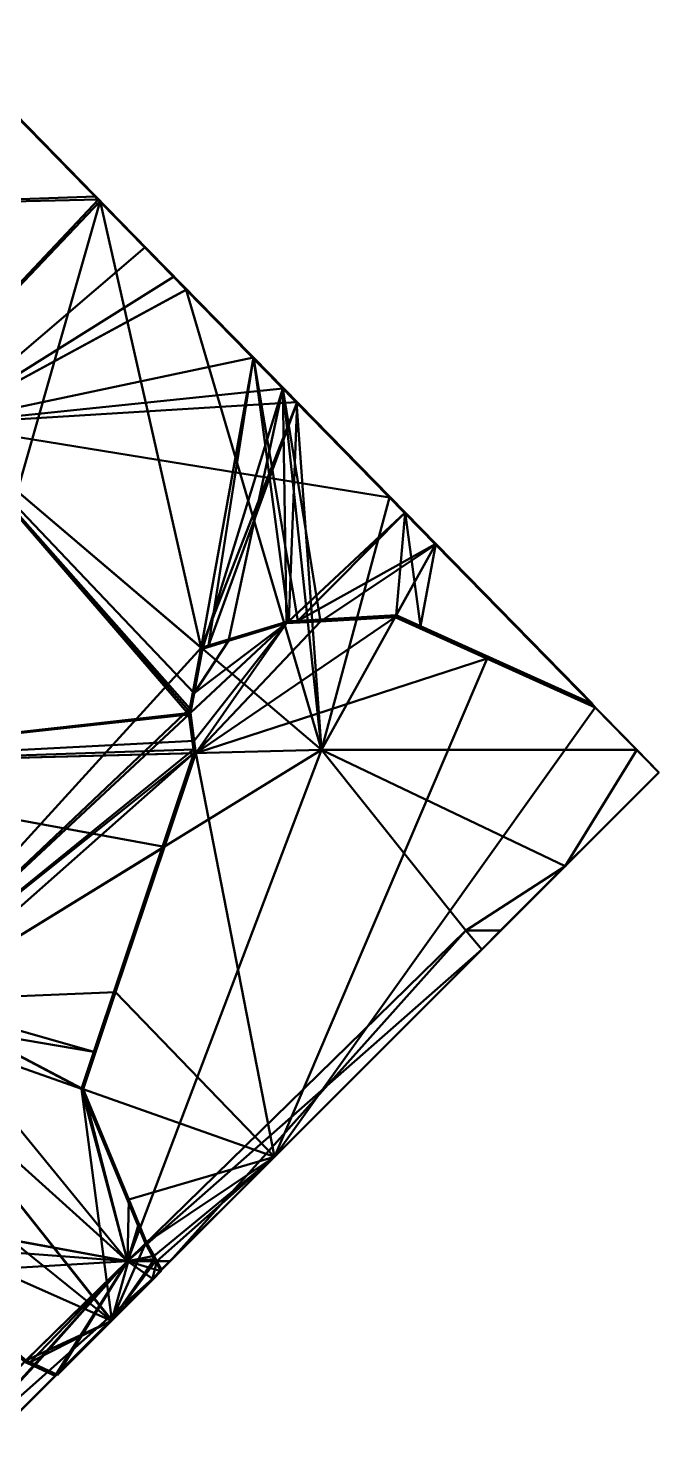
# Model space of a CAD drawing. Header units: metres. Extents: x -61.3 to -25, y -28 to 7.9.
# Drawn here: x -29.44 to -24.95, y -7.87 to 2.15 of the extents above; entities that cross this region are included whole.
import ezdxf

# ---------------------------------------------------------------- set-up
doc = ezdxf.new("R2010")
doc.units = ezdxf.units.M
doc.layers.add('0 BB  All Untouched Project Ground Layers in Proposed site', color=7, linetype='Continuous', lineweight=50)
doc.layers.add('0 BB  Fill', color=7, linetype='Continuous', lineweight=50)

# ---------------------------------------------------------------- blocks, each defined once
blk = doc.blocks.new('f19161e1-4d41-47b8-92b2-5d887346f939')
at = {"layer": '0 BB  All Untouched Project Ground Layers in Proposed site', "color": 40, "linetype": 'Continuous', "lineweight": 50, "true_color": 0xffd700, "transparency": 33554687}
for points in [[(-29.816, 1.82, 35.236), (-28.404, 0.378, 34.888), (-30.078, -0.67, 34.747)], [(-28.314, 0.286, 35.475), (-29.816, 1.82, 35.845), (-30.078, -0.67, 35.357)], [(-28.314, 0.286, 35.475), (-28.404, 0.378, 34.888), (-29.816, 1.82, 35.236)], [(-29.816, 1.82, 35.236), (-29.816, 1.82, 35.845), (-28.314, 0.286, 35.475)], [(-28.404, 0.378, 34.888), (-28.314, 0.286, 34.866), (-30.078, -0.67, 34.747)], [(-28.404, 0.378, 34.888), (-28.314, 0.286, 35.475), (-27.625, -0.417, 35.47)], [(-28.404, 0.378, 34.888), (-27.625, -0.417, 35.47), (-28.314, 0.286, 34.866)], [(-28.314, 0.286, 35.475), (-30.078, -0.67, 35.357), (-27.625, -0.417, 35.47)], [(-28.314, 0.286, 34.866), (-27.351, -2.987, 34.747), (-30.078, -0.67, 34.747)], [(-27.625, -0.417, 35.47), (-26.54, -1.525, 34.851), (-28.314, 0.286, 34.866)], [(-28.314, 0.286, 34.866), (-26.54, -1.525, 34.851), (-27.351, -2.987, 34.747)], [(-27.625, -0.417, 35.47), (-30.078, -0.67, 35.357), (-28.198, -2.267, 35.357)], [(-28.012, -2.211, 35.367), (-27.625, -0.417, 35.47), (-28.198, -2.267, 35.357)], [(-27.625, -0.417, 35.47), (-28.012, -2.211, 35.367), (-27.599, -2.086, 35.39)], [(-27.625, -0.417, 35.47), (-27.599, -2.086, 35.39), (-27.358, -2.073, 35.401)], [(-27.358, -2.073, 35.401), (-26.54, -1.525, 35.461), (-27.625, -0.417, 35.47)], [(-26.54, -1.525, 35.461), (-26.54, -1.525, 34.851), (-27.625, -0.417, 35.47)], [(-27.351, -2.987, 34.747), (-31.617, -3.097, 34.138), (-30.078, -0.67, 34.747)], [(-31.617, -3.097, 34.747), (-28.283, -2.723, 35.271), (-30.078, -0.67, 35.357)], [(-30.078, -0.67, 35.357), (-28.257, -2.584, 35.297), (-28.198, -2.267, 35.357)], [(-28.257, -2.584, 35.297), (-30.078, -0.67, 35.357), (-28.283, -2.723, 35.271)], [(-26.54, -1.525, 35.461), (-27.358, -2.073, 35.401), (-26.827, -2.043, 35.424)], [(-26.54, -1.525, 34.851), (-25.107, -2.987, 34.747), (-27.351, -2.987, 34.747)], [(-25.403, -2.686, 35.378), (-26.54, -1.525, 35.461), (-26.827, -2.043, 35.424)], [(-26.54, -1.525, 35.461), (-25.403, -2.686, 35.378), (-25.403, -2.686, 35.378)], [(-25.403, -2.686, 35.378), (-25.107, -2.987, 34.747), (-26.54, -1.525, 34.851)], [(-25.403, -2.686, 35.378), (-26.54, -1.525, 34.851), (-26.54, -1.525, 35.461)], [(-28.283, -2.723, 35.27), (-28.257, -2.923, 35.241), (-27.599, -2.086, 35.389)], [(-27.599, -2.086, 35.389), (-28.257, -2.584, 35.296), (-28.283, -2.723, 35.27)], [(-27.599, -2.086, 35.389), (-28.257, -2.923, 35.241), (-28.245, -3.01, 35.228)], [(-28.257, -2.584, 35.296), (-27.599, -2.086, 35.389), (-28.012, -2.211, 35.366)], [(-26.173, -2.338, 35.402), (-26.827, -2.043, 35.423), (-28.245, -3.01, 35.228)], [(-27.358, -2.073, 35.4), (-28.245, -3.01, 35.228), (-26.827, -2.043, 35.423)], [(-27.599, -2.086, 35.389), (-28.245, -3.01, 35.228), (-27.358, -2.073, 35.4)], [(-27.599, -2.086, 35.39), (-28.012, -2.211, 35.367), (-27.599, -2.086, 35.389)], [(-28.012, -2.211, 35.367), (-28.012, -2.211, 35.366), (-27.599, -2.086, 35.389)], [(-27.358, -2.073, 35.401), (-27.599, -2.086, 35.39), (-27.599, -2.086, 35.389)], [(-27.358, -2.073, 35.401), (-27.599, -2.086, 35.389), (-27.358, -2.073, 35.4)], [(-26.827, -2.043, 35.424), (-27.358, -2.073, 35.401), (-26.827, -2.043, 35.423)], [(-27.358, -2.073, 35.401), (-27.358, -2.073, 35.4), (-26.827, -2.043, 35.423)], [(-26.173, -2.338, 35.403), (-26.827, -2.043, 35.424), (-26.827, -2.043, 35.423)], [(-26.173, -2.338, 35.403), (-26.827, -2.043, 35.423), (-26.173, -2.338, 35.402)], [(-25.403, -2.686, 35.378), (-26.827, -2.043, 35.424), (-26.173, -2.338, 35.403)], [(-28.257, -2.584, 35.296), (-28.012, -2.211, 35.366), (-28.198, -2.267, 35.356)], [(-28.198, -2.267, 35.357), (-28.257, -2.584, 35.297), (-28.198, -2.267, 35.356)], [(-28.257, -2.584, 35.297), (-28.257, -2.584, 35.296), (-28.198, -2.267, 35.356)], [(-28.012, -2.211, 35.367), (-28.198, -2.267, 35.357), (-28.198, -2.267, 35.356)], [(-28.012, -2.211, 35.367), (-28.198, -2.267, 35.356), (-28.012, -2.211, 35.366)], [(-26.173, -2.338, 35.402), (-28.245, -3.01, 35.228), (-27.684, -5.88, 34.819)], [(-25.403, -2.686, 35.378), (-26.173, -2.338, 35.402), (-27.684, -5.88, 34.819)], [(-25.403, -2.686, 35.378), (-25.403, -2.686, 35.378), (-26.173, -2.338, 35.402)], [(-25.403, -2.686, 35.378), (-26.173, -2.338, 35.403), (-26.173, -2.338, 35.402)], [(-28.257, -2.584, 35.297), (-28.283, -2.723, 35.271), (-28.283, -2.723, 35.27)], [(-28.257, -2.584, 35.297), (-28.283, -2.723, 35.27), (-28.257, -2.584, 35.296)], [(-24.951, -3.147, 35.325), (-25.403, -2.686, 35.378), (-27.684, -5.88, 34.819)], [(-25.107, -2.987, 34.747), (-25.403, -2.686, 35.378), (-24.951, -3.147, 35.325)], [(-28.283, -2.723, 35.271), (-31.617, -3.097, 34.747), (-28.257, -2.923, 35.242)], [(-28.283, -2.723, 35.271), (-28.257, -2.923, 35.242), (-28.283, -2.723, 35.27)], [(-28.257, -2.923, 35.242), (-28.257, -2.923, 35.241), (-28.283, -2.723, 35.27)], [(-28.257, -2.923, 35.242), (-31.617, -3.097, 34.747), (-28.245, -3.01, 35.229)], [(-30.247, -4.77, 34.138), (-31.617, -3.097, 34.138), (-27.351, -2.987, 34.747)], [(-28.73, -6.622, 34.138), (-30.247, -4.77, 34.138), (-27.351, -2.987, 34.747)], [(-26.324, -4.272, 34.747), (-28.73, -6.622, 34.138), (-27.351, -2.987, 34.747)], [(-28.257, -2.923, 35.242), (-28.245, -3.01, 35.229), (-28.245, -3.01, 35.228)], [(-28.257, -2.923, 35.242), (-28.245, -3.01, 35.228), (-28.257, -2.923, 35.241)], [(-27.351, -2.987, 34.747), (-25.618, -3.814, 34.747), (-26.324, -4.272, 34.747)], [(-25.107, -2.987, 34.747), (-25.618, -3.814, 34.747), (-27.351, -2.987, 34.747)], [(-25.618, -3.814, 34.747), (-25.107, -2.987, 34.747), (-24.951, -3.147, 34.747)], [(-24.951, -3.147, 35.325), (-24.951, -3.147, 34.747), (-25.107, -2.987, 34.747)], [(-28.468, -3.675, 35.122), (-28.245, -3.01, 35.229), (-31.617, -3.097, 34.747)], [(-28.468, -3.675, 35.122), (-31.617, -3.097, 34.747), (-30.247, -4.77, 34.747)], [(-28.815, -4.71, 34.954), (-28.245, -3.01, 35.228), (-28.468, -3.675, 35.122)], [(-28.815, -4.71, 34.954), (-27.684, -5.88, 34.819), (-28.245, -3.01, 35.228)], [(-28.245, -3.01, 35.229), (-28.468, -3.675, 35.122), (-28.245, -3.01, 35.228)], [(-26.211, -4.406, 34.744), (-24.951, -3.147, 35.325), (-27.684, -5.88, 34.819)], [(-24.951, -3.147, 35.325), (-26.211, -4.406, 34.744), (-26.076, -4.272, 34.747)], [(-26.076, -4.272, 34.747), (-25.618, -3.814, 34.747), (-24.951, -3.147, 35.325)], [(-24.951, -3.147, 35.325), (-25.618, -3.814, 34.747), (-24.951, -3.147, 34.747)], [(-28.468, -3.675, 35.122), (-30.247, -4.77, 34.747), (-28.815, -4.71, 34.954)], [(-28.468, -3.675, 35.122), (-28.815, -4.71, 34.954), (-28.815, -4.71, 34.954)], [(-25.618, -3.814, 34.747), (-26.076, -4.272, 34.747), (-26.324, -4.272, 34.747)], [(-26.211, -4.406, 34.744), (-28.73, -6.622, 34.138), (-26.324, -4.272, 34.747)], [(-26.076, -4.272, 34.747), (-26.211, -4.406, 34.744), (-26.324, -4.272, 34.747)], [(-26.211, -4.406, 34.744), (-28.427, -6.622, 34.176), (-28.73, -6.622, 34.138)], [(-27.684, -5.88, 34.819), (-28.427, -6.622, 34.176), (-26.211, -4.406, 34.744)], [(-28.73, -6.622, 34.138), (-30.531, -5.002, 34.091), (-30.247, -4.77, 34.138)], [(-30.531, -5.002, 34.7), (-28.73, -6.622, 34.747), (-30.247, -4.77, 34.747)], [(-28.815, -4.71, 34.954), (-30.247, -4.77, 34.747), (-29.047, -5.4, 34.843)], [(-28.73, -6.622, 34.747), (-29.047, -5.4, 34.843), (-30.247, -4.77, 34.747)], [(-28.815, -4.71, 34.954), (-29.047, -5.4, 34.843), (-29.047, -5.4, 34.842)], [(-28.815, -4.71, 34.954), (-29.047, -5.4, 34.842), (-28.815, -4.71, 34.954)], [(-27.684, -5.88, 34.819), (-28.815, -4.71, 34.954), (-29.047, -5.4, 34.842)], [(-28.73, -6.622, 34.138), (-30.558, -6.285, 33.974), (-30.531, -5.002, 34.091)], [(-28.73, -6.622, 34.747), (-30.531, -5.002, 34.7), (-30.558, -6.285, 34.583)], [(-29.047, -5.4, 34.843), (-28.722, -6.185, 34.798), (-29.047, -5.4, 34.842)], [(-28.722, -6.185, 34.798), (-28.722, -6.185, 34.798), (-29.047, -5.4, 34.842)], [(-27.684, -5.88, 34.819), (-29.047, -5.4, 34.842), (-28.722, -6.185, 34.798)], [(-29.047, -5.4, 34.843), (-28.73, -6.622, 34.747), (-28.722, -6.185, 34.798)], [(-28.722, -6.185, 34.798), (-28.596, -6.491, 34.781), (-27.684, -5.88, 34.819)], [(-28.542, -6.585, 34.775), (-27.684, -5.88, 34.819), (-28.596, -6.491, 34.781)], [(-27.684, -5.88, 34.819), (-28.542, -6.585, 34.775), (-28.521, -6.622, 34.773)], [(-27.684, -5.88, 34.819), (-28.521, -6.622, 34.773), (-28.488, -6.683, 34.77)], [(-28.427, -6.622, 34.176), (-27.684, -5.88, 34.819), (-28.488, -6.683, 34.77)], [(-28.722, -6.185, 34.798), (-28.73, -6.622, 34.747), (-28.64, -6.384, 34.787)], [(-28.722, -6.185, 34.798), (-28.64, -6.384, 34.787), (-28.722, -6.185, 34.798)], [(-28.596, -6.491, 34.781), (-28.722, -6.185, 34.798), (-28.64, -6.384, 34.787)], [(-30.748, -6.472, 33.937), (-30.562, -6.29, 33.973), (-28.73, -6.622, 34.138)], [(-30.558, -6.285, 33.974), (-28.73, -6.622, 34.138), (-30.562, -6.29, 33.973)], [(-30.558, -6.285, 34.583), (-29.463, -7.338, 34.606), (-28.73, -6.622, 34.747)], [(-28.596, -6.491, 34.781), (-28.64, -6.384, 34.787), (-28.73, -6.622, 34.747)], [(-28.64, -6.384, 34.787), (-28.596, -6.491, 34.781), (-28.596, -6.491, 34.781)], [(-28.73, -6.622, 34.138), (-31.038, -6.759, 33.881), (-30.748, -6.472, 33.937)], [(-28.542, -6.585, 34.776), (-28.596, -6.491, 34.781), (-28.73, -6.622, 34.747)], [(-28.596, -6.491, 34.781), (-28.542, -6.585, 34.776), (-28.596, -6.491, 34.781)], [(-28.542, -6.585, 34.776), (-28.542, -6.585, 34.775), (-28.596, -6.491, 34.781)], [(-28.521, -6.622, 34.774), (-28.542, -6.585, 34.776), (-28.73, -6.622, 34.747)], [(-28.542, -6.585, 34.776), (-28.521, -6.622, 34.774), (-28.521, -6.622, 34.773)], [(-28.542, -6.585, 34.776), (-28.521, -6.622, 34.773), (-28.542, -6.585, 34.775)], [(-31.038, -6.759, 33.881), (-28.73, -6.622, 34.138), (-31.89, -9.709, 33.528)], [(-28.552, -6.748, 34.145), (-31.89, -9.709, 33.528), (-28.73, -6.622, 34.138)], [(-28.73, -6.622, 34.747), (-29.463, -7.338, 34.606), (-29.395, -7.37, 34.61)], [(-29.395, -7.37, 34.61), (-29.244, -7.439, 34.619), (-28.73, -6.622, 34.747)], [(-28.73, -6.622, 34.747), (-29.244, -7.439, 34.619), (-28.552, -6.748, 34.754)], [(-28.427, -6.622, 34.176), (-28.552, -6.748, 34.145), (-28.73, -6.622, 34.138)], [(-28.552, -6.748, 34.754), (-28.521, -6.622, 34.774), (-28.73, -6.622, 34.747)], [(-28.427, -6.622, 34.176), (-28.488, -6.683, 34.77), (-28.552, -6.748, 34.754)], [(-28.427, -6.622, 34.176), (-28.552, -6.748, 34.754), (-28.552, -6.748, 34.145)], [(-28.552, -6.748, 34.754), (-28.488, -6.683, 34.771), (-28.521, -6.622, 34.774)], [(-28.552, -6.748, 34.754), (-28.488, -6.683, 34.77), (-28.488, -6.683, 34.771)], [(-28.488, -6.683, 34.771), (-28.488, -6.683, 34.77), (-28.521, -6.622, 34.773)], [(-28.488, -6.683, 34.771), (-28.521, -6.622, 34.773), (-28.521, -6.622, 34.774)], [(-28.552, -6.748, 34.145), (-31.514, -9.709, 33.567), (-31.89, -9.709, 33.528)], [(-31.514, -9.709, 33.567), (-28.552, -6.748, 34.145), (-29.244, -7.439, 34.619)], [(-29.244, -7.439, 34.619), (-28.552, -6.748, 34.145), (-28.552, -6.748, 34.754)], [(-28.552, -6.748, 34.754), (-29.244, -7.439, 34.619), (-29.244, -7.439, 34.619)], [(-29.463, -7.338, 34.605), (-32.425, -10.62, 33.587), (-29.395, -7.37, 34.609)], [(-29.395, -7.37, 34.609), (-32.425, -10.62, 33.587), (-29.244, -7.439, 34.619)], [(-29.395, -7.37, 34.61), (-29.463, -7.338, 34.606), (-29.463, -7.338, 34.605)], [(-29.395, -7.37, 34.61), (-29.463, -7.338, 34.605), (-29.395, -7.37, 34.609)], [(-29.244, -7.439, 34.619), (-29.244, -7.439, 34.619), (-29.395, -7.37, 34.609)], [(-29.244, -7.439, 34.619), (-29.395, -7.37, 34.61), (-29.395, -7.37, 34.609)], [(-32.425, -10.62, 33.587), (-31.514, -9.709, 33.567), (-29.244, -7.439, 34.619)]]:
    blk.add_3dface(points, dxfattribs=at)
blk = doc.blocks.new('1b2ab502-d486-4e63-b1bb-fa146fe8643c')
at = {"layer": '0 BB  All Untouched Project Ground Layers in Proposed site', "color": 227, "linetype": 'Continuous', "lineweight": 50, "true_color": 0x8b3573, "transparency": 33554687}
for points in [[(-29.816, 1.82, 34.321), (-28.607, 0.586, 34.024), (-30.078, -0.67, 33.833)], [(-28.314, 0.286, 34.866), (-29.816, 1.82, 35.236), (-30.078, -0.67, 34.747)], [(-29.816, 1.82, 35.236), (-28.607, 0.586, 34.024), (-29.816, 1.82, 34.321)], [(-28.607, 0.586, 34.024), (-29.816, 1.82, 35.236), (-28.314, 0.286, 34.866)], [(-28.607, 0.586, 34.024), (-28.314, 0.286, 33.951), (-30.078, -0.67, 33.833)], [(-28.607, 0.586, 34.024), (-28.314, 0.286, 34.866), (-27.529, -0.515, 34.859)], [(-28.607, 0.586, 34.024), (-27.529, -0.515, 34.859), (-28.314, 0.286, 33.951)], [(-28.314, 0.286, 34.866), (-30.078, -0.67, 34.747), (-27.529, -0.515, 34.859)], [(-28.314, 0.286, 33.951), (-27.351, -2.987, 33.833), (-30.078, -0.67, 33.833)], [(-27.529, -0.515, 34.859), (-26.54, -1.525, 33.937), (-28.314, 0.286, 33.951)], [(-28.314, 0.286, 33.951), (-26.54, -1.525, 33.937), (-27.351, -2.987, 33.833)], [(-27.351, -2.987, 34.747), (-27.529, -0.515, 34.859), (-30.078, -0.67, 34.747)], [(-27.529, -0.515, 34.859), (-27.351, -2.987, 34.747), (-26.54, -1.525, 34.851)], [(-26.54, -1.525, 34.851), (-26.54, -1.525, 33.937), (-27.529, -0.515, 34.859)], [(-31.617, -3.097, 34.138), (-27.351, -2.987, 34.747), (-30.078, -0.67, 34.747)], [(-27.351, -2.987, 33.833), (-31.617, -3.097, 33.223), (-30.078, -0.67, 33.833)], [(-25.107, -2.987, 34.747), (-26.54, -1.525, 34.851), (-27.351, -2.987, 34.747)], [(-26.54, -1.525, 33.937), (-25.107, -2.987, 33.833), (-27.351, -2.987, 33.833)], [(-25.107, -2.987, 34.747), (-25.107, -2.987, 33.833), (-26.54, -1.525, 33.937)], [(-25.107, -2.987, 34.747), (-26.54, -1.525, 33.937), (-26.54, -1.525, 34.851)], [(-30.247, -4.77, 34.138), (-27.351, -2.987, 34.747), (-31.617, -3.097, 34.138)], [(-30.247, -4.77, 33.223), (-31.617, -3.097, 33.223), (-27.351, -2.987, 33.833)], [(-30.247, -4.77, 34.138), (-28.73, -6.622, 34.138), (-27.351, -2.987, 34.747)], [(-28.73, -6.622, 33.223), (-30.247, -4.77, 33.223), (-27.351, -2.987, 33.833)], [(-28.73, -6.622, 34.138), (-26.324, -4.272, 34.747), (-27.351, -2.987, 34.747)], [(-26.324, -4.272, 33.833), (-28.73, -6.622, 33.223), (-27.351, -2.987, 33.833)], [(-25.618, -3.814, 34.747), (-27.351, -2.987, 34.747), (-26.324, -4.272, 34.747)], [(-27.351, -2.987, 34.747), (-25.618, -3.814, 34.747), (-25.107, -2.987, 34.747)], [(-27.351, -2.987, 33.833), (-25.618, -3.814, 33.833), (-26.324, -4.272, 33.833)], [(-25.107, -2.987, 33.833), (-25.618, -3.814, 33.833), (-27.351, -2.987, 33.833)], [(-25.107, -2.987, 34.747), (-25.618, -3.814, 34.747), (-24.951, -3.147, 34.747)], [(-25.618, -3.814, 33.833), (-25.107, -2.987, 33.833), (-24.951, -3.147, 33.833)], [(-25.107, -2.987, 34.747), (-24.951, -3.147, 33.833), (-25.107, -2.987, 33.833)], [(-24.951, -3.147, 33.833), (-25.107, -2.987, 34.747), (-24.951, -3.147, 34.747)], [(-25.618, -3.814, 34.747), (-25.618, -3.814, 33.833), (-24.951, -3.147, 34.747)], [(-25.618, -3.814, 33.833), (-24.951, -3.147, 33.833), (-24.951, -3.147, 34.747)], [(-26.076, -4.272, 34.747), (-25.618, -3.814, 34.747), (-26.324, -4.272, 34.747)], [(-25.618, -3.814, 33.833), (-26.076, -4.272, 33.833), (-26.324, -4.272, 33.833)], [(-26.076, -4.272, 33.833), (-25.618, -3.814, 34.747), (-26.076, -4.272, 34.747)], [(-25.618, -3.814, 34.747), (-26.076, -4.272, 33.833), (-25.618, -3.814, 33.833)], [(-28.427, -6.622, 34.176), (-26.324, -4.272, 34.747), (-28.73, -6.622, 34.138)], [(-26.211, -4.406, 33.83), (-28.73, -6.622, 33.223), (-26.324, -4.272, 33.833)], [(-28.427, -6.622, 34.176), (-26.211, -4.406, 34.744), (-26.324, -4.272, 34.747)], [(-26.211, -4.406, 34.744), (-26.076, -4.272, 34.747), (-26.324, -4.272, 34.747)], [(-26.076, -4.272, 33.833), (-26.211, -4.406, 33.83), (-26.324, -4.272, 33.833)], [(-26.076, -4.272, 34.747), (-26.211, -4.406, 34.744), (-26.076, -4.272, 33.833)], [(-26.076, -4.272, 33.833), (-26.211, -4.406, 34.744), (-26.211, -4.406, 33.83)], [(-26.211, -4.406, 33.83), (-28.427, -6.622, 33.262), (-28.73, -6.622, 33.223)], [(-28.427, -6.622, 33.262), (-26.211, -4.406, 33.83), (-28.427, -6.622, 34.176)], [(-28.427, -6.622, 34.176), (-26.211, -4.406, 33.83), (-26.211, -4.406, 34.744)], [(-30.531, -5.002, 34.091), (-28.73, -6.622, 34.138), (-30.247, -4.77, 34.138)], [(-28.73, -6.622, 33.223), (-30.531, -5.002, 33.176), (-30.247, -4.77, 33.223)], [(-28.73, -6.622, 34.138), (-30.531, -5.002, 34.091), (-30.558, -6.285, 33.974)], [(-28.73, -6.622, 33.223), (-30.558, -6.285, 33.059), (-30.531, -5.002, 33.176)], [(-30.748, -6.472, 33.937), (-28.73, -6.622, 34.138), (-30.562, -6.29, 33.973)], [(-30.748, -6.472, 33.023), (-30.562, -6.29, 33.059), (-28.73, -6.622, 33.223)], [(-30.558, -6.285, 33.974), (-30.562, -6.29, 33.973), (-28.73, -6.622, 34.138)], [(-30.558, -6.285, 33.059), (-28.73, -6.622, 33.223), (-30.562, -6.29, 33.059)], [(-28.73, -6.622, 34.138), (-30.748, -6.472, 33.937), (-31.038, -6.759, 33.881)], [(-28.73, -6.622, 33.223), (-31.038, -6.759, 32.966), (-30.748, -6.472, 33.023)], [(-28.73, -6.622, 34.138), (-31.038, -6.759, 33.881), (-31.89, -9.709, 33.528)], [(-31.514, -9.709, 33.567), (-28.73, -6.622, 34.138), (-31.89, -9.709, 33.528)], [(-31.038, -6.759, 32.966), (-28.73, -6.622, 33.223), (-31.89, -9.709, 32.614)], [(-28.552, -6.748, 33.23), (-31.89, -9.709, 32.614), (-28.73, -6.622, 33.223)], [(-31.514, -9.709, 33.567), (-28.552, -6.748, 34.145), (-28.73, -6.622, 34.138)], [(-28.552, -6.748, 34.145), (-28.427, -6.622, 34.176), (-28.73, -6.622, 34.138)], [(-28.427, -6.622, 33.262), (-28.552, -6.748, 33.23), (-28.73, -6.622, 33.223)], [(-28.552, -6.748, 33.23), (-28.427, -6.622, 33.262), (-28.552, -6.748, 34.145)], [(-28.427, -6.622, 34.176), (-28.552, -6.748, 34.145), (-28.427, -6.622, 33.262)], [(-28.552, -6.748, 33.23), (-31.514, -9.709, 32.653), (-31.89, -9.709, 32.614)], [(-31.514, -9.709, 33.567), (-31.514, -9.709, 32.653), (-28.552, -6.748, 33.23)], [(-28.552, -6.748, 34.145), (-31.514, -9.709, 33.567), (-28.552, -6.748, 33.23)]]:
    blk.add_3dface(points, dxfattribs=at)
blk = doc.blocks.new('ddf992bc-4f9a-490d-82f3-f35fdbdac8a4')
at = {"layer": '0 BB  All Untouched Project Ground Layers in Proposed site', "color": 217, "linetype": 'Continuous', "lineweight": 50, "true_color": 0x8b318b, "transparency": 33554687}
for points in [[(-29.816, 1.82, 33.712), (-28.404, 0.378, 33.364), (-30.078, -0.67, 33.223)], [(-28.314, 0.286, 33.951), (-29.816, 1.82, 34.321), (-30.078, -0.67, 33.833)], [(-28.314, 0.286, 33.951), (-28.404, 0.378, 33.364), (-29.816, 1.82, 33.712)], [(-29.816, 1.82, 33.712), (-29.816, 1.82, 34.321), (-28.314, 0.286, 33.951)], [(-28.404, 0.378, 33.364), (-28.314, 0.286, 33.342), (-30.078, -0.67, 33.223)], [(-28.404, 0.378, 33.364), (-28.314, 0.286, 33.951), (-27.625, -0.417, 33.946)], [(-28.404, 0.378, 33.364), (-27.625, -0.417, 33.946), (-28.314, 0.286, 33.342)], [(-28.314, 0.286, 33.951), (-30.078, -0.67, 33.833), (-27.625, -0.417, 33.946)], [(-28.314, 0.286, 33.342), (-27.351, -2.987, 33.223), (-30.078, -0.67, 33.223)], [(-27.625, -0.417, 33.946), (-26.54, -1.525, 33.327), (-28.314, 0.286, 33.342)], [(-28.314, 0.286, 33.342), (-26.54, -1.525, 33.327), (-27.351, -2.987, 33.223)], [(-27.351, -2.987, 33.833), (-27.625, -0.417, 33.946), (-30.078, -0.67, 33.833)], [(-27.625, -0.417, 33.946), (-27.351, -2.987, 33.833), (-26.54, -1.525, 33.937)], [(-26.54, -1.525, 33.937), (-26.54, -1.525, 33.327), (-27.625, -0.417, 33.946)], [(-31.617, -3.097, 33.223), (-27.351, -2.987, 33.833), (-30.078, -0.67, 33.833)], [(-27.351, -2.987, 33.223), (-31.617, -3.097, 32.614), (-30.078, -0.67, 33.223)], [(-25.107, -2.987, 33.833), (-26.54, -1.525, 33.937), (-27.351, -2.987, 33.833)], [(-26.54, -1.525, 33.327), (-25.107, -2.987, 33.223), (-27.351, -2.987, 33.223)], [(-25.107, -2.987, 33.833), (-25.107, -2.987, 33.223), (-26.54, -1.525, 33.327)], [(-25.107, -2.987, 33.833), (-26.54, -1.525, 33.327), (-26.54, -1.525, 33.937)], [(-30.247, -4.77, 33.223), (-27.351, -2.987, 33.833), (-31.617, -3.097, 33.223)], [(-30.247, -4.77, 32.614), (-31.617, -3.097, 32.614), (-27.351, -2.987, 33.223)], [(-30.247, -4.77, 33.223), (-28.73, -6.622, 33.223), (-27.351, -2.987, 33.833)], [(-28.73, -6.622, 32.614), (-30.247, -4.77, 32.614), (-27.351, -2.987, 33.223)], [(-28.73, -6.622, 33.223), (-26.324, -4.272, 33.833), (-27.351, -2.987, 33.833)], [(-26.324, -4.272, 33.223), (-28.73, -6.622, 32.614), (-27.351, -2.987, 33.223)], [(-25.618, -3.814, 33.833), (-27.351, -2.987, 33.833), (-26.324, -4.272, 33.833)], [(-27.351, -2.987, 33.833), (-25.618, -3.814, 33.833), (-25.107, -2.987, 33.833)], [(-27.351, -2.987, 33.223), (-25.618, -3.814, 33.223), (-26.324, -4.272, 33.223)], [(-25.107, -2.987, 33.223), (-25.618, -3.814, 33.223), (-27.351, -2.987, 33.223)], [(-25.107, -2.987, 33.833), (-25.618, -3.814, 33.833), (-24.951, -3.147, 33.833)], [(-25.618, -3.814, 33.223), (-25.107, -2.987, 33.223), (-24.951, -3.147, 33.223)], [(-25.107, -2.987, 33.833), (-24.951, -3.147, 33.223), (-25.107, -2.987, 33.223)], [(-24.951, -3.147, 33.223), (-25.107, -2.987, 33.833), (-24.951, -3.147, 33.833)], [(-25.618, -3.814, 33.833), (-25.618, -3.814, 33.223), (-24.951, -3.147, 33.833)], [(-25.618, -3.814, 33.223), (-24.951, -3.147, 33.223), (-24.951, -3.147, 33.833)], [(-26.076, -4.272, 33.833), (-25.618, -3.814, 33.833), (-26.324, -4.272, 33.833)], [(-25.618, -3.814, 33.223), (-26.076, -4.272, 33.223), (-26.324, -4.272, 33.223)], [(-26.076, -4.272, 33.223), (-25.618, -3.814, 33.833), (-26.076, -4.272, 33.833)], [(-25.618, -3.814, 33.833), (-26.076, -4.272, 33.223), (-25.618, -3.814, 33.223)], [(-28.427, -6.622, 33.262), (-26.324, -4.272, 33.833), (-28.73, -6.622, 33.223)], [(-26.211, -4.406, 33.22), (-28.73, -6.622, 32.614), (-26.324, -4.272, 33.223)], [(-28.427, -6.622, 33.262), (-26.211, -4.406, 33.83), (-26.324, -4.272, 33.833)], [(-26.211, -4.406, 33.83), (-26.076, -4.272, 33.833), (-26.324, -4.272, 33.833)], [(-26.076, -4.272, 33.223), (-26.211, -4.406, 33.22), (-26.324, -4.272, 33.223)], [(-26.076, -4.272, 33.833), (-26.211, -4.406, 33.83), (-26.076, -4.272, 33.223)], [(-26.076, -4.272, 33.223), (-26.211, -4.406, 33.83), (-26.211, -4.406, 33.22)], [(-26.211, -4.406, 33.22), (-28.427, -6.622, 32.652), (-28.73, -6.622, 32.614)], [(-28.427, -6.622, 32.652), (-26.211, -4.406, 33.22), (-28.427, -6.622, 33.262)], [(-28.427, -6.622, 33.262), (-26.211, -4.406, 33.22), (-26.211, -4.406, 33.83)], [(-30.531, -5.002, 33.176), (-28.73, -6.622, 33.223), (-30.247, -4.77, 33.223)], [(-28.73, -6.622, 32.614), (-30.531, -5.002, 32.567), (-30.247, -4.77, 32.614)], [(-28.73, -6.622, 33.223), (-30.531, -5.002, 33.176), (-30.558, -6.285, 33.059)], [(-28.73, -6.622, 32.614), (-30.558, -6.285, 32.45), (-30.531, -5.002, 32.567)], [(-30.748, -6.472, 33.023), (-28.73, -6.622, 33.223), (-30.562, -6.29, 33.059)], [(-30.748, -6.472, 32.413), (-30.562, -6.29, 32.449), (-28.73, -6.622, 32.614)], [(-30.558, -6.285, 33.059), (-30.562, -6.29, 33.059), (-28.73, -6.622, 33.223)], [(-30.558, -6.285, 32.45), (-28.73, -6.622, 32.614), (-30.562, -6.29, 32.449)], [(-28.73, -6.622, 33.223), (-30.748, -6.472, 33.023), (-31.038, -6.759, 32.966)], [(-28.73, -6.622, 32.614), (-31.038, -6.759, 32.357), (-30.748, -6.472, 32.413)], [(-28.73, -6.622, 33.223), (-31.038, -6.759, 32.966), (-31.89, -9.709, 32.614)], [(-31.514, -9.709, 32.653), (-28.73, -6.622, 33.223), (-31.89, -9.709, 32.614)], [(-31.038, -6.759, 32.357), (-28.73, -6.622, 32.614), (-31.89, -9.709, 32.004)], [(-28.552, -6.748, 32.621), (-31.89, -9.709, 32.004), (-28.73, -6.622, 32.614)], [(-31.514, -9.709, 32.653), (-28.552, -6.748, 33.23), (-28.73, -6.622, 33.223)], [(-28.552, -6.748, 33.23), (-28.427, -6.622, 33.262), (-28.73, -6.622, 33.223)], [(-28.427, -6.622, 32.652), (-28.552, -6.748, 32.621), (-28.73, -6.622, 32.614)], [(-28.552, -6.748, 32.621), (-28.427, -6.622, 32.652), (-28.552, -6.748, 33.23)], [(-28.427, -6.622, 33.262), (-28.552, -6.748, 33.23), (-28.427, -6.622, 32.652)], [(-28.552, -6.748, 32.621), (-31.514, -9.709, 32.043), (-31.89, -9.709, 32.004)], [(-31.514, -9.709, 32.653), (-31.514, -9.709, 32.043), (-28.552, -6.748, 32.621)], [(-28.552, -6.748, 33.23), (-31.514, -9.709, 32.653), (-28.552, -6.748, 32.621)]]:
    blk.add_3dface(points, dxfattribs=at)
blk = doc.blocks.new('0c24cc1f-feeb-454a-a965-ad1ec503f3fa')
at = {"layer": '0 BB  All Untouched Project Ground Layers in Proposed site', "color": 227, "linetype": 'Continuous', "lineweight": 50, "true_color": 0x8b3573, "transparency": 33554687}
for points in [[(-30.135, 2.146, 29.911), (-28.314, 0.286, 33.342), (-26.866, -1.192, 33.33)], [(-28.314, 0.286, 33.342), (-30.135, 2.146, 29.911), (-29.816, 1.82, 33.712)], [(-30.135, 2.146, 29.911), (-26.866, -1.192, 33.33), (-30.079, 2.088, 29.904)], [(-26.866, -1.192, 33.33), (-29.816, 1.82, 29.859), (-30.079, 2.088, 29.904)], [(-29.816, 1.82, 29.859), (-28.314, 0.286, 29.489), (-30.078, -0.67, 29.37)], [(-28.314, 0.286, 33.342), (-29.816, 1.82, 33.712), (-30.078, -0.67, 33.223)], [(-26.866, -1.192, 33.33), (-28.314, 0.286, 29.489), (-29.816, 1.82, 29.859)], [(-30.078, -0.67, 33.223), (-26.866, -1.192, 33.33), (-28.314, 0.286, 33.342)], [(-28.314, 0.286, 29.489), (-27.351, -2.987, 29.37), (-30.078, -0.67, 29.37)], [(-28.314, 0.286, 29.489), (-26.866, -1.192, 33.33), (-26.54, -1.525, 29.474)], [(-28.314, 0.286, 29.489), (-26.54, -1.525, 29.474), (-27.351, -2.987, 29.37)], [(-31.617, -3.097, 32.614), (-27.351, -2.987, 33.223), (-30.078, -0.67, 33.223)], [(-27.351, -2.987, 29.37), (-31.617, -3.097, 28.761), (-30.078, -0.67, 29.37)], [(-27.351, -2.987, 33.223), (-26.866, -1.192, 33.33), (-30.078, -0.67, 33.223)], [(-26.866, -1.192, 33.33), (-27.351, -2.987, 33.223), (-26.54, -1.525, 33.327)], [(-26.54, -1.525, 29.474), (-26.866, -1.192, 33.33), (-26.54, -1.525, 33.327)], [(-25.107, -2.987, 33.223), (-26.54, -1.525, 33.327), (-27.351, -2.987, 33.223)], [(-26.54, -1.525, 29.474), (-25.107, -2.987, 29.37), (-27.351, -2.987, 29.37)], [(-26.54, -1.525, 29.474), (-25.107, -2.987, 33.223), (-25.107, -2.987, 29.37)], [(-26.54, -1.525, 33.327), (-25.107, -2.987, 33.223), (-26.54, -1.525, 29.474)], [(-30.247, -4.77, 32.614), (-27.351, -2.987, 33.223), (-31.617, -3.097, 32.614)], [(-30.247, -4.77, 28.761), (-31.617, -3.097, 28.761), (-27.351, -2.987, 29.37)], [(-30.247, -4.77, 32.614), (-28.73, -6.622, 32.614), (-27.351, -2.987, 33.223)], [(-28.73, -6.622, 28.761), (-30.247, -4.77, 28.761), (-27.351, -2.987, 29.37)], [(-28.73, -6.622, 32.614), (-26.324, -4.272, 33.223), (-27.351, -2.987, 33.223)], [(-26.324, -4.272, 29.37), (-28.73, -6.622, 28.761), (-27.351, -2.987, 29.37)], [(-25.618, -3.814, 33.223), (-27.351, -2.987, 33.223), (-26.324, -4.272, 33.223)], [(-27.351, -2.987, 33.223), (-25.618, -3.814, 33.223), (-25.107, -2.987, 33.223)], [(-27.351, -2.987, 29.37), (-25.618, -3.814, 29.37), (-26.324, -4.272, 29.37)], [(-25.107, -2.987, 29.37), (-25.618, -3.814, 29.37), (-27.351, -2.987, 29.37)], [(-25.107, -2.987, 33.223), (-25.618, -3.814, 33.223), (-24.951, -3.147, 33.223)], [(-25.618, -3.814, 29.37), (-25.107, -2.987, 29.37), (-24.951, -3.147, 29.37)], [(-25.107, -2.987, 33.223), (-24.951, -3.147, 29.37), (-25.107, -2.987, 29.37)], [(-24.951, -3.147, 33.223), (-24.951, -3.147, 29.37), (-25.107, -2.987, 33.223)], [(-25.618, -3.814, 33.223), (-25.618, -3.814, 29.37), (-24.951, -3.147, 33.223)], [(-24.951, -3.147, 33.223), (-25.618, -3.814, 29.37), (-24.951, -3.147, 29.37)], [(-26.076, -4.272, 33.223), (-25.618, -3.814, 33.223), (-26.324, -4.272, 33.223)], [(-25.618, -3.814, 29.37), (-26.076, -4.272, 29.37), (-26.324, -4.272, 29.37)], [(-26.076, -4.272, 29.37), (-25.618, -3.814, 33.223), (-26.076, -4.272, 33.223)], [(-26.076, -4.272, 29.37), (-25.618, -3.814, 29.37), (-25.618, -3.814, 33.223)], [(-28.427, -6.622, 32.652), (-26.324, -4.272, 33.223), (-28.73, -6.622, 32.614)], [(-26.211, -4.406, 29.368), (-28.73, -6.622, 28.761), (-26.324, -4.272, 29.37)], [(-28.427, -6.622, 32.652), (-26.211, -4.406, 33.22), (-26.324, -4.272, 33.223)], [(-26.211, -4.406, 33.22), (-26.076, -4.272, 33.223), (-26.324, -4.272, 33.223)], [(-26.076, -4.272, 29.37), (-26.211, -4.406, 29.368), (-26.324, -4.272, 29.37)], [(-26.211, -4.406, 33.22), (-26.076, -4.272, 29.37), (-26.076, -4.272, 33.223)], [(-26.211, -4.406, 33.22), (-26.211, -4.406, 29.368), (-26.076, -4.272, 29.37)], [(-26.211, -4.406, 29.368), (-28.427, -6.622, 28.8), (-28.73, -6.622, 28.761)], [(-26.211, -4.406, 29.368), (-26.211, -4.406, 33.22), (-28.427, -6.622, 32.652)], [(-28.427, -6.622, 32.652), (-28.427, -6.622, 28.8), (-26.211, -4.406, 29.368)], [(-30.531, -5.002, 32.567), (-28.73, -6.622, 32.614), (-30.247, -4.77, 32.614)], [(-28.73, -6.622, 28.761), (-30.531, -5.002, 28.714), (-30.247, -4.77, 28.761)], [(-28.73, -6.622, 32.614), (-30.531, -5.002, 32.567), (-30.558, -6.285, 32.45)], [(-28.73, -6.622, 28.761), (-30.558, -6.285, 28.597), (-30.531, -5.002, 28.714)], [(-30.748, -6.472, 32.413), (-28.73, -6.622, 32.614), (-30.562, -6.29, 32.449)], [(-30.748, -6.472, 28.56), (-30.562, -6.29, 28.596), (-28.73, -6.622, 28.761)], [(-30.558, -6.285, 32.45), (-30.562, -6.29, 32.449), (-28.73, -6.622, 32.614)], [(-30.558, -6.285, 28.597), (-28.73, -6.622, 28.761), (-30.562, -6.29, 28.596)], [(-28.73, -6.622, 32.614), (-30.748, -6.472, 32.413), (-31.038, -6.759, 32.357)], [(-28.73, -6.622, 28.761), (-31.038, -6.759, 28.504), (-30.748, -6.472, 28.56)], [(-28.73, -6.622, 32.614), (-31.038, -6.759, 32.357), (-31.89, -9.709, 32.004)], [(-31.514, -9.709, 32.043), (-28.73, -6.622, 32.614), (-31.89, -9.709, 32.004)], [(-31.038, -6.759, 28.504), (-28.73, -6.622, 28.761), (-31.89, -9.709, 28.151)], [(-28.552, -6.748, 28.768), (-31.89, -9.709, 28.151), (-28.73, -6.622, 28.761)], [(-31.514, -9.709, 32.043), (-28.552, -6.748, 32.621), (-28.73, -6.622, 32.614)], [(-28.552, -6.748, 32.621), (-28.427, -6.622, 32.652), (-28.73, -6.622, 32.614)], [(-28.427, -6.622, 28.8), (-28.552, -6.748, 28.768), (-28.73, -6.622, 28.761)], [(-28.427, -6.622, 28.8), (-28.427, -6.622, 32.652), (-28.552, -6.748, 32.621)], [(-28.427, -6.622, 28.8), (-28.552, -6.748, 32.621), (-28.552, -6.748, 28.768)], [(-28.552, -6.748, 28.768), (-31.514, -9.709, 28.19), (-31.89, -9.709, 28.151)], [(-28.552, -6.748, 28.768), (-28.552, -6.748, 32.621), (-31.514, -9.709, 32.043)], [(-31.514, -9.709, 28.19), (-28.552, -6.748, 28.768), (-31.514, -9.709, 32.043)]]:
    blk.add_3dface(points, dxfattribs=at)
blk = doc.blocks.new('b6f2baf6-b7b9-4251-ac9d-4452694c6ea6')
at = {"layer": '0 BB  Fill', "color": 40, "linetype": 'Continuous', "lineweight": 50, "true_color": 0xffd700, "transparency": 33554687}
for points in [[(-28.957, 0.949, 35.966), (-29.868, 1.879, 35.966), (-30.692, 0.887, 35.966)], [(-29.815, 1.825, 35.846), (-28.31, 0.288, 35.476), (-30.078, -0.67, 35.357)], [(-29.815, 1.825, 35.846), (-29.868, 1.879, 35.966), (-28.957, 0.949, 35.966)], [(-28.936, 0.928, 35.959), (-28.31, 0.288, 35.476), (-29.815, 1.825, 35.846)], [(-28.936, 0.928, 35.959), (-29.815, 1.825, 35.846), (-28.957, 0.949, 35.966)], [(-31.452, -1.742, 35.059), (-28.936, 0.928, 35.959), (-30.692, 0.887, 35.966)], [(-28.936, 0.928, 35.959), (-31.452, -1.742, 35.059), (-28.925, 0.916, 35.96)], [(-30.577, -4.861, 34.869), (-28.925, 0.916, 35.96), (-31.452, -1.742, 35.059)], [(-28.957, 0.949, 35.966), (-30.692, 0.887, 35.966), (-28.936, 0.928, 35.959)], [(-30.577, -4.861, 34.869), (-28.206, -2.26, 35.357), (-28.925, 0.916, 35.96)], [(-28.936, 0.928, 35.959), (-28.925, 0.916, 35.96), (-28.31, 0.288, 35.476)], [(-28.206, -2.26, 35.357), (-27.524, -0.514, 35.687), (-28.925, 0.916, 35.96)], [(-27.524, -0.514, 35.687), (-28.31, 0.288, 35.476), (-28.925, 0.916, 35.96)], [(-27.835, -0.196, 35.472), (-30.078, -0.67, 35.357), (-28.31, 0.288, 35.476)], [(-27.524, -0.514, 35.687), (-27.835, -0.196, 35.472), (-28.31, 0.288, 35.476)], [(-28.206, -2.26, 35.357), (-30.078, -0.67, 35.357), (-27.835, -0.196, 35.472)], [(-27.835, -0.196, 35.472), (-28.154, -2.244, 35.36), (-28.206, -2.26, 35.357)], [(-27.835, -0.196, 35.472), (-27.584, -2.072, 35.391), (-28.154, -2.244, 35.36)], [(-27.52, -2.068, 35.394), (-27.835, -0.196, 35.472), (-26.538, -1.521, 35.461)], [(-27.835, -0.196, 35.472), (-27.52, -2.068, 35.394), (-27.584, -2.072, 35.391)], [(-27.524, -0.514, 35.687), (-26.755, -1.299, 35.537), (-27.835, -0.196, 35.472)], [(-26.538, -1.521, 35.461), (-27.835, -0.196, 35.472), (-26.755, -1.299, 35.537)], [(-28.154, -2.244, 35.36), (-27.524, -0.514, 35.687), (-28.206, -2.26, 35.357)], [(-28.154, -2.244, 35.36), (-27.584, -2.072, 35.392), (-27.524, -0.514, 35.687)], [(-27.584, -2.072, 35.392), (-26.755, -1.299, 35.537), (-27.524, -0.514, 35.687)], [(-30.078, -0.67, 35.357), (-28.295, -2.734, 35.267), (-31.617, -3.097, 34.747)], [(-28.287, -2.692, 35.275), (-30.078, -0.67, 35.357), (-28.206, -2.26, 35.357)], [(-28.295, -2.734, 35.267), (-30.078, -0.67, 35.357), (-28.287, -2.692, 35.275)], [(-27.584, -2.072, 35.392), (-27.52, -2.068, 35.395), (-26.755, -1.299, 35.537)], [(-26.755, -1.299, 35.537), (-27.52, -2.068, 35.395), (-26.82, -2.029, 35.426)], [(-26.646, -2.107, 35.42), (-26.755, -1.299, 35.537), (-26.82, -2.029, 35.426)], [(-26.755, -1.299, 35.537), (-26.646, -2.107, 35.42), (-25.423, -2.659, 35.381)], [(-26.755, -1.299, 35.537), (-25.423, -2.659, 35.381), (-26.538, -1.521, 35.461)], [(-26.538, -1.521, 35.461), (-26.82, -2.029, 35.425), (-27.52, -2.068, 35.394)], [(-26.538, -1.521, 35.461), (-26.646, -2.107, 35.419), (-26.82, -2.029, 35.425)], [(-26.538, -1.521, 35.461), (-25.423, -2.659, 35.38), (-26.646, -2.107, 35.419)], [(-26.538, -1.521, 35.461), (-25.423, -2.659, 35.381), (-25.423, -2.659, 35.38)], [(-28.154, -2.244, 35.36), (-27.584, -2.072, 35.391), (-28.154, -2.244, 35.36)], [(-27.584, -2.072, 35.391), (-27.584, -2.072, 35.392), (-28.154, -2.244, 35.36)], [(-27.584, -2.072, 35.391), (-27.52, -2.068, 35.394), (-27.52, -2.068, 35.395)], [(-27.584, -2.072, 35.391), (-27.52, -2.068, 35.395), (-27.584, -2.072, 35.392)], [(-27.52, -2.068, 35.394), (-26.82, -2.029, 35.425), (-27.52, -2.068, 35.395)], [(-26.82, -2.029, 35.425), (-26.82, -2.029, 35.426), (-27.52, -2.068, 35.395)], [(-26.82, -2.029, 35.425), (-26.646, -2.107, 35.419), (-26.646, -2.107, 35.42)], [(-26.82, -2.029, 35.425), (-26.646, -2.107, 35.42), (-26.82, -2.029, 35.426)], [(-25.423, -2.659, 35.38), (-25.423, -2.659, 35.381), (-26.646, -2.107, 35.42)], [(-25.423, -2.659, 35.38), (-26.646, -2.107, 35.42), (-26.646, -2.107, 35.419)], [(-30.577, -4.861, 34.869), (-28.287, -2.692, 35.276), (-28.206, -2.26, 35.357)], [(-28.287, -2.692, 35.275), (-28.206, -2.26, 35.357), (-28.287, -2.692, 35.276)], [(-28.206, -2.26, 35.357), (-28.206, -2.26, 35.357), (-28.287, -2.692, 35.276)], [(-28.206, -2.26, 35.357), (-28.154, -2.244, 35.36), (-28.154, -2.244, 35.36)], [(-28.206, -2.26, 35.357), (-28.154, -2.244, 35.36), (-28.206, -2.26, 35.357)], [(-28.287, -2.692, 35.276), (-30.577, -4.861, 34.869), (-28.295, -2.734, 35.268)], [(-28.295, -2.734, 35.267), (-28.287, -2.692, 35.275), (-28.287, -2.692, 35.276)], [(-28.295, -2.734, 35.267), (-28.287, -2.692, 35.276), (-28.295, -2.734, 35.268)], [(-28.262, -2.985, 35.231), (-31.617, -3.097, 34.747), (-28.295, -2.734, 35.267)], [(-30.577, -4.861, 34.869), (-28.262, -2.985, 35.231), (-28.295, -2.734, 35.268)], [(-28.262, -2.985, 35.231), (-28.295, -2.734, 35.267), (-28.262, -2.985, 35.231)], [(-28.295, -2.734, 35.267), (-28.295, -2.734, 35.268), (-28.262, -2.985, 35.231)], [(-31.617, -3.097, 34.747), (-28.262, -2.985, 35.231), (-28.258, -3.01, 35.227)], [(-30.577, -4.861, 34.869), (-28.258, -3.01, 35.228), (-28.262, -2.985, 35.231)], [(-28.258, -3.01, 35.227), (-28.262, -2.985, 35.231), (-28.262, -2.985, 35.231)], [(-28.258, -3.01, 35.227), (-28.262, -2.985, 35.231), (-28.258, -3.01, 35.228)], [(-28.258, -3.01, 35.227), (-30.247, -4.77, 34.747), (-31.617, -3.097, 34.747)], [(-28.258, -3.01, 35.228), (-30.577, -4.861, 34.869), (-28.97, -5.134, 34.885)], [(-28.258, -3.01, 35.227), (-28.484, -3.685, 35.118), (-30.247, -4.77, 34.747)], [(-28.97, -5.134, 34.885), (-28.484, -3.685, 35.118), (-28.258, -3.01, 35.228)], [(-28.258, -3.01, 35.228), (-28.484, -3.685, 35.118), (-28.258, -3.01, 35.227)], [(-28.484, -3.685, 35.118), (-28.97, -5.134, 34.884), (-30.247, -4.77, 34.747)], [(-28.484, -3.685, 35.118), (-28.97, -5.134, 34.885), (-28.97, -5.134, 34.884)], [(-28.73, -6.622, 34.747), (-30.531, -5.002, 34.7), (-30.247, -4.77, 34.747)], [(-30.247, -4.77, 34.747), (-29.058, -5.396, 34.842), (-28.73, -6.622, 34.747)], [(-29.058, -5.396, 34.842), (-30.247, -4.77, 34.747), (-28.97, -5.134, 34.884)], [(-28.845, -7.046, 34.747), (-30.577, -4.861, 34.869), (-30.963, -5.342, 34.747)], [(-30.577, -4.861, 34.869), (-29.058, -5.396, 34.843), (-28.97, -5.134, 34.885)], [(-28.845, -7.046, 34.747), (-28.842, -7.043, 34.748), (-30.577, -4.861, 34.869)], [(-29.058, -5.396, 34.843), (-30.577, -4.861, 34.869), (-28.842, -7.043, 34.748)], [(-28.73, -6.622, 34.747), (-30.558, -6.285, 34.583), (-30.531, -5.002, 34.7)], [(-29.058, -5.396, 34.842), (-28.97, -5.134, 34.884), (-28.97, -5.134, 34.885)], [(-29.058, -5.396, 34.842), (-28.97, -5.134, 34.885), (-29.058, -5.396, 34.843)], [(-30.963, -5.342, 34.747), (-30.558, -6.285, 34.636), (-28.845, -7.046, 34.747)], [(-28.655, -6.371, 34.787), (-29.058, -5.396, 34.843), (-28.842, -7.043, 34.748)], [(-28.655, -6.371, 34.787), (-29.058, -5.396, 34.842), (-28.655, -6.371, 34.787)], [(-29.058, -5.396, 34.842), (-29.058, -5.396, 34.843), (-28.655, -6.371, 34.787)], [(-28.73, -6.622, 34.747), (-29.058, -5.396, 34.842), (-28.655, -6.371, 34.787)], [(-28.845, -7.046, 34.747), (-30.558, -6.285, 34.636), (-29.453, -7.328, 34.609)], [(-30.558, -6.285, 34.583), (-28.73, -6.622, 34.747), (-29.453, -7.328, 34.608)], [(-28.603, -6.497, 34.78), (-28.655, -6.371, 34.787), (-28.842, -7.043, 34.748)], [(-28.73, -6.622, 34.747), (-28.655, -6.371, 34.787), (-28.645, -6.396, 34.785)], [(-28.645, -6.396, 34.785), (-28.603, -6.497, 34.78), (-28.73, -6.622, 34.747)], [(-28.655, -6.371, 34.787), (-28.645, -6.396, 34.785), (-28.655, -6.371, 34.787)], [(-28.603, -6.497, 34.78), (-28.645, -6.396, 34.785), (-28.655, -6.371, 34.787)], [(-28.645, -6.396, 34.785), (-28.603, -6.497, 34.78), (-28.603, -6.497, 34.78)], [(-28.603, -6.497, 34.78), (-28.842, -7.043, 34.748), (-28.54, -6.608, 34.774)], [(-28.54, -6.608, 34.773), (-28.73, -6.622, 34.747), (-28.603, -6.497, 34.78)], [(-28.54, -6.608, 34.773), (-28.603, -6.497, 34.78), (-28.54, -6.608, 34.774)], [(-28.603, -6.497, 34.78), (-28.603, -6.497, 34.78), (-28.54, -6.608, 34.774)], [(-28.532, -6.622, 34.773), (-28.54, -6.608, 34.774), (-28.842, -7.043, 34.748)], [(-28.54, -6.608, 34.773), (-28.532, -6.622, 34.773), (-28.73, -6.622, 34.747)], [(-28.532, -6.622, 34.773), (-28.54, -6.608, 34.773), (-28.54, -6.608, 34.774)], [(-28.532, -6.622, 34.773), (-28.54, -6.608, 34.774), (-28.532, -6.622, 34.773)], [(-28.73, -6.622, 34.747), (-29.422, -7.342, 34.61), (-29.453, -7.328, 34.608)], [(-29.229, -7.43, 34.622), (-29.422, -7.342, 34.61), (-28.73, -6.622, 34.747)], [(-29.229, -7.43, 34.622), (-28.73, -6.622, 34.747), (-28.549, -6.75, 34.754)], [(-28.842, -7.043, 34.748), (-28.493, -6.694, 34.769), (-28.532, -6.622, 34.773)], [(-28.842, -7.043, 34.748), (-28.549, -6.75, 34.754), (-28.493, -6.694, 34.769)], [(-28.493, -6.694, 34.769), (-28.549, -6.75, 34.754), (-28.73, -6.622, 34.747)], [(-28.493, -6.694, 34.769), (-28.73, -6.622, 34.747), (-28.532, -6.622, 34.773)], [(-28.493, -6.694, 34.769), (-28.493, -6.694, 34.769), (-28.549, -6.75, 34.754)], [(-28.493, -6.694, 34.769), (-28.493, -6.694, 34.769), (-28.532, -6.622, 34.773)], [(-28.493, -6.694, 34.769), (-28.532, -6.622, 34.773), (-28.532, -6.622, 34.773)], [(-28.549, -6.75, 34.754), (-28.845, -7.046, 34.747), (-29.229, -7.43, 34.622)], [(-28.842, -7.043, 34.748), (-28.845, -7.046, 34.747), (-28.549, -6.75, 34.754)], [(-29.453, -7.328, 34.609), (-29.422, -7.342, 34.61), (-28.845, -7.046, 34.747)], [(-29.422, -7.342, 34.61), (-29.229, -7.43, 34.622), (-28.845, -7.046, 34.747)], [(-28.845, -7.046, 34.747), (-29.229, -7.43, 34.622), (-29.229, -7.43, 34.622)], [(-29.453, -7.328, 34.608), (-29.422, -7.342, 34.61), (-29.422, -7.342, 34.61)], [(-29.453, -7.328, 34.608), (-29.422, -7.342, 34.61), (-29.453, -7.328, 34.609)], [(-29.229, -7.43, 34.622), (-29.229, -7.43, 34.622), (-29.422, -7.342, 34.61)], [(-29.229, -7.43, 34.622), (-29.422, -7.342, 34.61), (-29.422, -7.342, 34.61)]]:
    blk.add_3dface(points, dxfattribs=at)

msp = doc.modelspace()

# ---------------------------------------------------------------- block references
at = {"layer": '0 BB  All Untouched Project Ground Layers in Proposed site', "color": 0, "transparency": 16777216}
for name in ['f19161e1-4d41-47b8-92b2-5d887346f939', '1b2ab502-d486-4e63-b1bb-fa146fe8643c', 'ddf992bc-4f9a-490d-82f3-f35fdbdac8a4', '0c24cc1f-feeb-454a-a965-ad1ec503f3fa']:
    msp.add_blockref(name, (0, 0), dxfattribs=at)
at = {"layer": '0 BB  Fill', "color": 0, "transparency": 16777216}
msp.add_blockref('b6f2baf6-b7b9-4251-ac9d-4452694c6ea6', (0, 0), dxfattribs=at)

doc.saveas('drawing.dxf')
